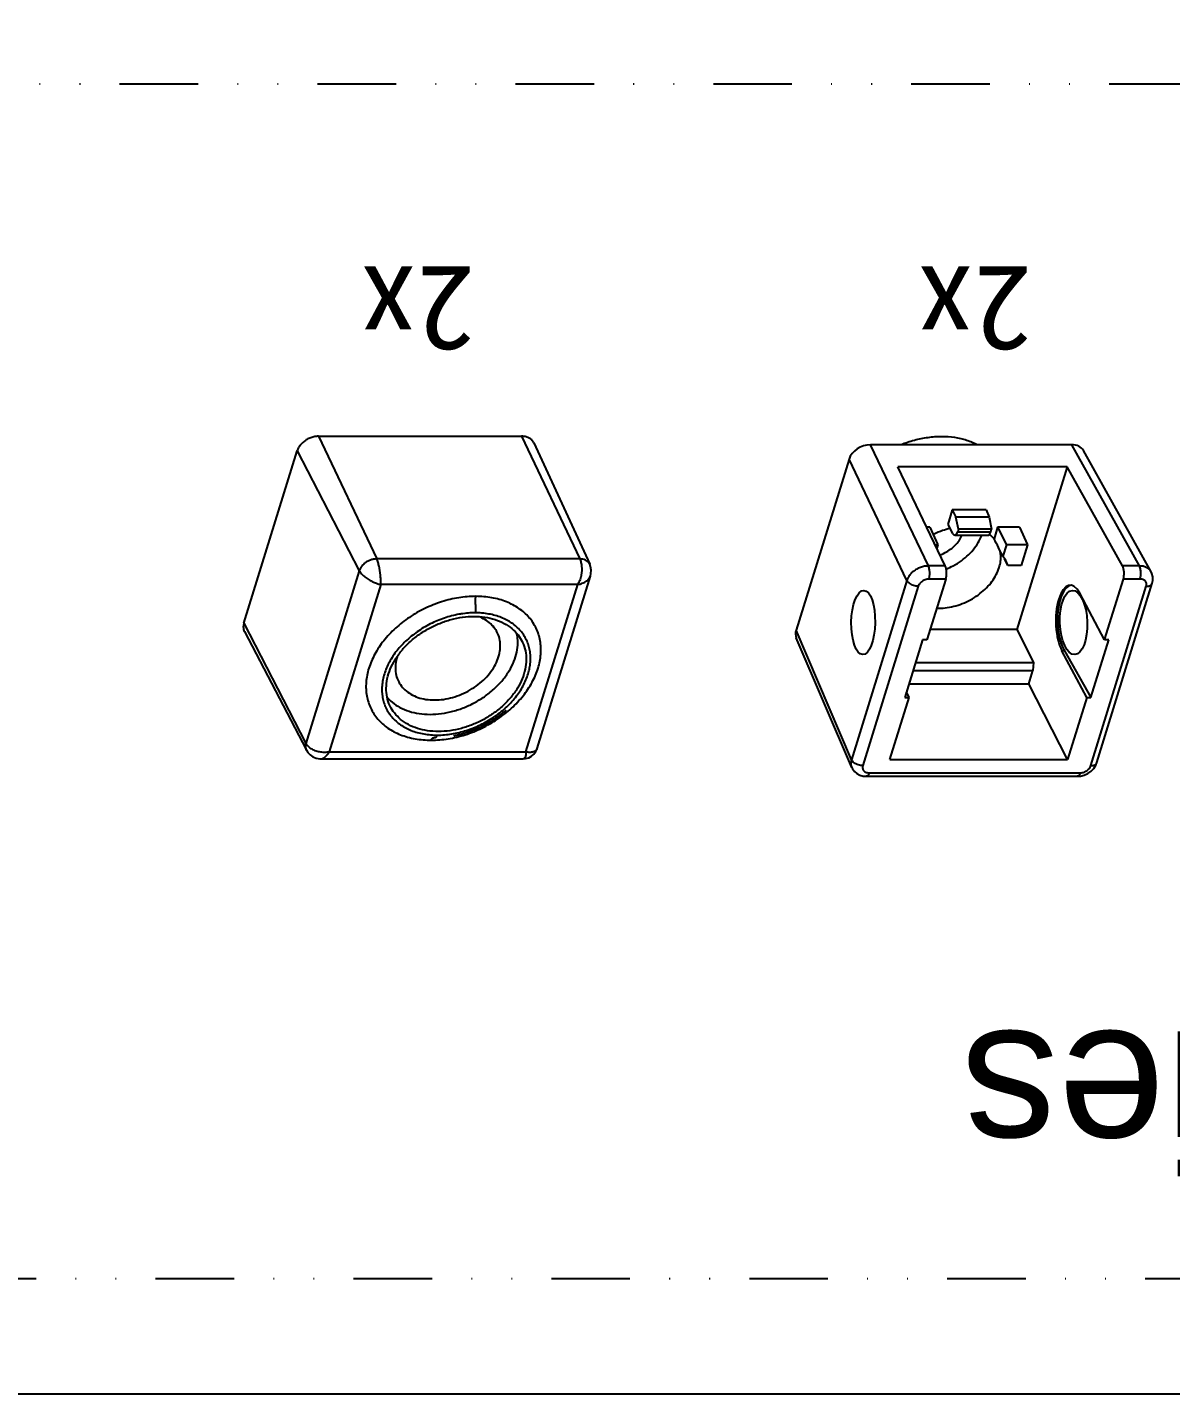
# Model space of a CAD drawing. Header units: millimetres. Extents: x 14343 to 15285, y -9166 to -7819.
# Drawn here: x 14974.2 to 15122.1, y -9166.3 to -8989.5 of the extents above; entities that cross this region are included whole.
import ezdxf
from ezdxf.enums import TextEntityAlignment as Align

# ---------------------------------------------------------------- set-up
doc = ezdxf.new("R2010")
doc.units = ezdxf.units.MM
doc.linetypes.add('DIVIDE', pattern=[31.75, 12.7, -6.35, 0, -6.35, 0, -6.35])
doc.layers.add('dim', color=3, linetype='Continuous', lineweight=9)
doc.layers.add('text', color=212, linetype='Continuous', lineweight=20)
doc.styles.add('zeng', font='SIMHEI.TTF')
doc.styles.add('宋体', font='SimSun.ttf')

# ---------------------------------------------------------------- blocks, each defined once
blk = doc.blocks.new('u9')
at = {"color": 7, "linetype": 'Continuous'}
for p, q in [((-269.139, 593.189), (-296.437, 593.189)), ((-268.776, 593.638), (-296.074, 593.638)), ((-266.892, 592.481), (-259.727, 575.726)), ((-298.591, 591.871), (-305.765, 568.655)), ((-297.818, 592.259), (-304.992, 569.043)), ((-297.287, 583.442), (-294.807, 591.471)), ((-294.807, 591.471), (-289.788, 581.659)), ((-271.831, 591.471), (-294.807, 591.471)), ((-275.507, 569.043), (-268.332, 592.259)), ((-271.831, 591.471), (-274.312, 583.442)), ((-274.041, 568.285), (-266.866, 591.501)), ((-266.866, 591.501), (-259.698, 574.738)), ((-198.236, 591.381), (-224.379, 591.381)), ((-226.209, 590.023), (-233.095, 567.74)), ((-224.761, 590.482), (-231.452, 568.831)), ((-199.303, 590.482), (-224.761, 590.482)), ((-205.994, 568.831), (-199.303, 590.482)), ((-203.199, 567.038), (-196.297, 589.372)), ((-188.342, 574.913), (-196.354, 590.25)), ((-188.273, 573.839), (-196.297, 589.372)), ((-219.398, 586.973), (-219.489, 586.925)), ((-219.305, 587.022), (-219.398, 586.973)), ((-219.21, 587.07), (-219.305, 587.022)), ((-219.114, 587.118), (-219.21, 587.07)), ((-219.016, 587.166), (-219.114, 587.118)), ((-218.916, 587.215), (-219.016, 587.166)), ((-218.814, 587.263), (-218.916, 587.215)), ((-218.71, 587.311), (-218.814, 587.263)), ((-218.604, 587.359), (-218.71, 587.311)), ((-218.497, 587.407), (-218.604, 587.359)), ((-218.387, 587.455), (-218.497, 587.407)), ((-218.275, 587.503), (-218.387, 587.455)), ((-218.187, 587.54), (-218.275, 587.503)), ((-218.102, 587.574), (-218.187, 587.54)), ((-218.02, 587.608), (-218.102, 587.574)), ((-217.939, 587.64), (-218.02, 587.608)), ((-217.862, 587.67), (-217.939, 587.64)), ((-217.786, 587.699), (-217.862, 587.67)), ((-217.711, 587.727), (-217.786, 587.699)), ((-217.639, 587.754), (-217.711, 587.727)), ((-217.567, 587.78), (-217.639, 587.754)), ((-217.497, 587.806), (-217.567, 587.78)), ((-217.428, 587.83), (-217.497, 587.806)), ((-217.36, 587.854), (-217.428, 587.83)), ((-217.292, 587.877), (-217.36, 587.854)), ((-217.226, 587.9), (-217.292, 587.877)), ((-217.16, 587.922), (-217.226, 587.9)), ((-217.096, 587.943), (-217.16, 587.922)), ((-217.032, 587.963), (-217.096, 587.943)), ((-216.969, 587.983), (-217.032, 587.963)), ((-216.907, 588.003), (-216.969, 587.983)), ((-216.846, 588.021), (-216.907, 588.003)), ((-216.756, 588.048), (-216.846, 588.021)), ((-216.668, 588.074), (-216.756, 588.048)), ((-216.582, 588.099), (-216.668, 588.074)), ((-216.497, 588.123), (-216.582, 588.099)), ((-216.414, 588.146), (-216.497, 588.123)), ((-216.332, 588.168), (-216.414, 588.146)), ((-216.252, 588.189), (-216.332, 588.168)), ((-216.173, 588.209), (-216.252, 588.189)), ((-216.095, 588.229), (-216.173, 588.209)), ((-216.019, 588.247), (-216.095, 588.229)), ((-215.945, 588.265), (-216.019, 588.247)), ((-215.872, 588.282), (-215.945, 588.265)), ((-215.801, 588.298), (-215.872, 588.282)), ((-215.731, 588.314), (-215.801, 588.298)), ((-215.663, 588.328), (-215.731, 588.314)), ((-215.598, 588.342), (-215.663, 588.328)), ((-215.513, 588.36), (-215.598, 588.342)), ((-215.437, 588.375), (-215.513, 588.36)), ((-215.437, 588.375), (-215.403, 588.382)), ((-222.048, 585.2), (-222.098, 585.158)), ((-221.993, 585.246), (-222.048, 585.2)), ((-221.935, 585.294), (-221.993, 585.246)), ((-221.872, 585.346), (-221.935, 585.294)), ((-221.806, 585.399), (-221.872, 585.346)), ((-221.738, 585.454), (-221.806, 585.399)), ((-221.667, 585.51), (-221.738, 585.454)), ((-221.594, 585.567), (-221.667, 585.51)), ((-221.519, 585.624), (-221.594, 585.567)), ((-221.468, 585.663), (-221.519, 585.624)), ((-221.416, 585.702), (-221.468, 585.663)), ((-221.364, 585.741), (-221.416, 585.702)), ((-221.31, 585.781), (-221.364, 585.741)), ((-221.255, 585.821), (-221.31, 585.781)), ((-221.199, 585.862), (-221.255, 585.821)), ((-221.141, 585.903), (-221.199, 585.862)), ((-221.083, 585.945), (-221.141, 585.903)), ((-221.023, 585.987), (-221.083, 585.945)), ((-220.961, 586.03), (-221.023, 585.987)), ((-220.898, 586.073), (-220.961, 586.03)), ((-220.834, 586.117), (-220.898, 586.073)), ((-220.767, 586.162), (-220.834, 586.117)), ((-220.698, 586.207), (-220.767, 586.162)), ((-220.628, 586.254), (-220.698, 586.207)), ((-220.555, 586.301), (-220.628, 586.254)), ((-220.481, 586.348), (-220.555, 586.301)), ((-220.406, 586.396), (-220.481, 586.348)), ((-220.329, 586.444), (-220.406, 586.396)), ((-220.25, 586.492), (-220.329, 586.444)), ((-220.17, 586.54), (-220.25, 586.492)), ((-220.09, 586.588), (-220.17, 586.54)), ((-220.008, 586.636), (-220.09, 586.588)), ((-219.925, 586.684), (-220.008, 586.636)), ((-219.84, 586.732), (-219.925, 586.684)), ((-219.754, 586.781), (-219.84, 586.732)), ((-219.667, 586.829), (-219.754, 586.781)), ((-219.579, 586.877), (-219.667, 586.829)), ((-219.489, 586.925), (-219.579, 586.877)), ((-297.836, 583.442), (-300.137, 575.998)), ((-294.394, 577.387), (-297.836, 583.442)), ((-297.287, 583.442), (-297.836, 583.442)), ((-297.287, 583.442), (-294.081, 577.387)), ((-276.064, 575.998), (-273.763, 583.442)), ((-273.763, 583.442), (-274.312, 583.442)), ((-274.312, 583.442), (-273.986, 582.721)), ((-222.159, 585.106), (-222.216, 585.056)), ((-222.098, 585.158), (-222.159, 585.106)), ((-289.788, 581.659), (-290.318, 579.945)), ((-274.314, 581.659), (-289.788, 581.659)), ((-290.395, 578.895), (-290.318, 579.945)), ((-274.844, 579.945), (-290.318, 579.945)), ((-288.247, 574.623), (-290.395, 578.895)), ((-275.168, 578.895), (-290.395, 578.895)), ((-294.394, 577.387), (-294.081, 577.387)), ((-299.588, 575.998), (-302.025, 568.112)), ((-300.137, 575.998), (-299.588, 575.998)), ((-299.588, 575.998), (-296.381, 569.942)), ((-294.747, 553.589), (-288.247, 574.623)), ((-288.247, 574.623), (-277.037, 574.623)), ((-279.049, 568.112), (-276.612, 575.998)), ((-276.612, 575.998), (-276.064, 575.998)), ((-266.542, 552.593), (-259.698, 574.738)), ((-188.273, 573.839), (-195.174, 551.504)), ((-304.186, 568.112), (-302.025, 568.112)), ((-279.049, 568.112), (-276.888, 568.112)), ((-274.041, 568.285), (-266.542, 552.593)), ((-233.095, 567.74), (-233.095, 567.739)), ((-231.452, 568.831), (-205.994, 568.831)), ((-305.625, 567.173), (-296.87, 551.489)), ((-304.101, 566.424), (-295.343, 550.733)), ((-304.101, 566.424), (-301.911, 566.424)), ((-301.911, 566.424), (-294.747, 553.589)), ((-289.624, 563.673), (-288.791, 566.367)), ((-288.791, 566.367), (-287.094, 566.367)), ((-287.094, 566.367), (-286.897, 565.874)), ((-278.994, 566.424), (-276.803, 566.424)), ((-278.994, 566.424), (-272.86, 553.589)), ((-276.803, 566.424), (-269.304, 550.733)), ((-225.771, 550.486), (-232.999, 566.207)), ((-195.174, 551.504), (-203.199, 567.038)), ((-286.894, 563.673), (-286.433, 565.162)), ((-278.025, 563.673), (-277.889, 564.112)), ((-224.199, 549.643), (-231.717, 565.519)), ((-231.717, 565.519), (-205.455, 565.519)), ((-197.938, 549.643), (-205.455, 565.519)), ((-288.609, 561.408), (-289.624, 563.673)), ((-289.624, 563.673), (-286.894, 563.673)), ((-285.764, 561.408), (-286.894, 563.673)), ((-285.764, 561.408), (-285.304, 562.897)), ((-280.232, 562.449), (-284.524, 562.449)), ((-277.679, 563.673), (-278.025, 563.673)), ((-277.01, 561.408), (-278.025, 563.673)), ((-288.609, 561.408), (-285.764, 561.408)), ((-284.879, 561.999), (-284.986, 561.653)), ((-284.986, 561.653), (-280.708, 561.653)), ((-284.689, 560.119), (-284.986, 561.653)), ((-280.601, 561.999), (-284.879, 561.999)), ((-280.708, 561.653), (-280.601, 561.999)), ((-280.708, 561.653), (-280.36, 560.119)), ((-279.314, 561.036), (-279.939, 562.204)), ((-279.889, 559.175), (-279.314, 561.036)), ((-277.01, 561.408), (-276.597, 561.408)), ((-284.689, 560.119), (-280.36, 560.119)), ((-284.266, 559.175), (-284.689, 560.119)), ((-284.266, 559.175), (-279.889, 559.175)), ((-279.889, 559.175), (-280.36, 560.119)), ((-294.747, 553.589), (-272.86, 553.589)), ((-295.343, 550.733), (-269.304, 550.733)), ((-197.938, 549.643), (-224.199, 549.643))]:
    blk.add_line(p, q, dxfattribs=at)
at = {"color": 2, "linetype": 'DIVIDE', "ltscale": 0.8}
blk.add_lwpolyline([(-444.912, 531.529), (-444.912, 631.174, -0.4142136), (-417.412, 658.674), (-44.2, 658.674, -0.4142136), (-16.7, 631.174), (-16.7, 531.529, -0.4142136), (-44.2, 504.029), (-417.412, 504.029, -0.4142136)], format="xyb", close=True, dxfattribs=at)
at = {"color": 7, "linetype": 'Continuous'}
for points in [[(-296.074, 593.638), (-296.469, 593.608), (-296.961, 593.483), (-297.427, 593.269), (-297.844, 592.975), (-298.192, 592.616), (-298.453, 592.21), (-298.591, 591.871)], [(-266.891, 592.48), (-266.987, 592.671), (-267.236, 593.008), (-267.562, 593.285), (-267.951, 593.488), (-268.391, 593.607), (-268.776, 593.638)], [(-224.379, 591.381), (-224.707, 591.353), (-225.108, 591.236), (-225.475, 591.034), (-225.79, 590.757), (-226.039, 590.414), (-226.209, 590.023)], [(-196.354, 590.25), (-196.546, 590.552), (-196.851, 590.875), (-197.21, 591.122), (-197.631, 591.295), (-198.098, 591.377), (-198.236, 591.381)], [(-305.765, 568.655), (-305.842, 568.29), (-305.84, 567.828), (-305.728, 567.393), (-305.623, 567.171)], [(-233.095, 567.74), (-233.17, 567.406), (-233.188, 566.95), (-233.111, 566.508), (-232.999, 566.207)]]:
    blk.add_lwpolyline(points, dxfattribs=at)
blk.add_arc((-225.608, 589.838), 0.628, 154.94279, 162.88639, dxfattribs=at)
for centre, major_axis, ratio in [((-295.586, 573.738), (-0.153, 4.157), 0.4267602), ((-268.38, 573.738), (0.072, 4.158), 0.3704289)]:
    blk.add_ellipse(centre, major_axis=major_axis, ratio=ratio, dxfattribs=at)
for centre, major_axis, ratio, start_param, end_param in [((-295.231, 573.665), (-0.085, 4.752), 0.4082012, 2.4634525, 5.6050451), ((-295.544, 573.665), (-0.174, 4.751), 0.4267602, 3.176707, 5.5967298), ((-261.888, 574.737), (2.134, 1.048), 0.7210321, -0.5973408, -0.0378696), ((-301.634, 567.374), (-0.021, 1.188), 0.4082012, 0.8926561, 2.4896324), ((-278.715, 567.374), (0.021, 1.188), 0.3704289, 0.9064371, 2.5034134), ((-225.798, 456.621), (-119.135, 234.058), 0.0210062, 1.0721109, 1.0762764), ((-196.732, 397.391), (-123.602, 239.387), 0.0143318, 7.0700452, 7.0832225), ((-284.536, 561.261), (0.014, 1.188), 0.3767808, 0.0044239, 0.9043885), ((-280.22, 561.261), (-0.014, 1.188), 0.4019641, 5.6250509, 7.178394), ((-268.731, 552.595), (2.133, 1.046), 0.7219517, -2.1673387, -0.5972276), ((-294.767, 552.595), (2.134, 1.048), 0.7210321, -3.1035509, -2.1688223)]:
    blk.add_ellipse(centre, major_axis=major_axis, ratio=ratio, start_param=start_param, end_param=end_param, dxfattribs=at)
for points, start_tangent, end_tangent in [([(-296.437, 593.189), (-296.687, 593.166), (-296.939, 593.097), (-297.181, 592.986), (-297.4, 592.839), (-297.585, 592.662), (-297.727, 592.465), (-297.818, 592.259)], (-1, -0.0001914), (-0.2954819, -0.9553483)), ([(-296.437, 593.189), (-296.348, 593.408), (-296.241, 593.559), (-296.121, 593.632), (-296.074, 593.638)], (0.2952472, 0.9554209), (0.9999298, -0.0118484)), ([(-269.139, 593.189), (-269.05, 593.408), (-268.942, 593.559), (-268.823, 593.632), (-268.776, 593.638)], (0.2952474, 0.9554208), (0.9999298, -0.0118496)), ([(-268.332, 592.259), (-268.296, 592.465), (-268.316, 592.662), (-268.391, 592.839), (-268.519, 592.986), (-268.693, 593.097), (-268.903, 593.166), (-269.139, 593.189)], (0.2950166, 0.9554921), (-1, 0.0001946)), ([(-266.866, 591.501), (-266.792, 591.911), (-266.831, 592.302), (-266.891, 592.48)], (0.3020779, 0.9532833), (-0.3923202, 0.9198287)), ([(-297.818, 592.259), (-298.093, 592.233), (-298.323, 592.157), (-298.492, 592.036), (-298.588, 591.878), (-298.591, 591.871)], (-1, 0), (-0.2945921, -0.9556231)), ([(-268.332, 592.259), (-268.032, 592.233), (-267.727, 592.157), (-267.439, 592.036), (-267.188, 591.878), (-266.993, 591.696), (-266.866, 591.501)], (1, 0.0000001), (0.4118252, -0.9112629)), ([(-226.178, 590.104), (-226.116, 590.208), (-226.005, 590.326), (-225.862, 590.421), (-225.689, 590.491), (-225.488, 590.533), (-225.264, 590.547), (-225.02, 590.53), (-224.761, 590.482)], (0.4236264, 0.905837), (0.9709343, -0.2393461)), ([(-224.761, 590.482), (-224.752, 590.711), (-224.724, 590.911), (-224.679, 591.078), (-224.62, 591.211), (-224.548, 591.306), (-224.465, 591.363), (-224.379, 591.381)], (-0.0077106, 0.9999703), (0.9999926, 0.0038416)), ([(-198.236, 591.381), (-198.376, 591.363), (-198.528, 591.306), (-198.683, 591.211), (-198.84, 591.078), (-198.996, 590.911), (-199.151, 590.711), (-199.303, 590.482)], (-0.9999998, -0.0006554), (-0.5305684, -0.8476421)), ([(-199.303, 590.482), (-198.994, 590.53), (-198.681, 590.547), (-198.368, 590.533), (-198.059, 590.491), (-197.761, 590.421), (-197.477, 590.326), (-197.211, 590.208), (-196.969, 590.07), (-196.753, 589.914), (-196.567, 589.743), (-196.415, 589.561), (-196.297, 589.372)], (0.977886, 0.2091385), (0.4589459, -0.8884642)), ([(-212.502, 588.962), (-214.692, 588.783), (-215.802, 588.561), (-216.908, 588.254), (-217.999, 587.863), (-219.065, 587.394), (-220.096, 586.85), (-221.081, 586.237), (-222.877, 584.826), (-223.672, 584.043), (-224.386, 583.218), (-225.548, 581.472), (-225.985, 580.568), (-226.32, 579.656), (-226.549, 578.744), (-226.67, 577.841), (-226.683, 576.955), (-226.587, 576.095), (-226.383, 575.27), (-226.073, 574.487), (-225.66, 573.753), (-225.148, 573.076), (-224.542, 572.463), (-223.847, 571.919), (-223.071, 571.45), (-222.222, 571.059), (-221.306, 570.752), (-220.333, 570.53), (-218.253, 570.35)], (-1, 0), (1, 0)), ([(-218.253, 570.35), (-216.063, 570.53), (-214.953, 570.752), (-213.847, 571.059), (-212.756, 571.45), (-211.69, 571.919), (-210.659, 572.463), (-209.674, 573.076), (-207.878, 574.487), (-207.083, 575.27), (-206.369, 576.095), (-205.207, 577.841), (-204.77, 578.744), (-204.435, 579.656), (-204.207, 580.568), (-204.085, 581.472), (-204.072, 582.358), (-204.168, 583.218), (-204.372, 584.043), (-204.682, 584.826), (-205.095, 585.56), (-205.607, 586.237), (-206.213, 586.85), (-206.908, 587.394), (-207.684, 587.863), (-208.533, 588.254), (-209.449, 588.561), (-210.423, 588.783), (-212.502, 588.962)], (1, 0), (-1, 0)), ([(-212.502, 588.962), (-212.537, 588.869), (-212.578, 588.796), (-212.624, 588.742), (-212.674, 588.702), (-212.755, 588.664), (-212.841, 588.643), (-212.928, 588.629), (-213.014, 588.611), (-213.097, 588.58), (-213.173, 588.525), (-213.24, 588.437), (-213.296, 588.305)], (-0.2952474, -0.9554208), (-0.2952474, -0.9554208)), ([(-196.297, 589.372), (-196.237, 589.71), (-196.27, 590.032), (-196.354, 590.25)], (0.2952326, 0.9554254), (-0.4623561, 0.8866943)), ([(-213.296, 588.305), (-215.157, 588.152), (-217.041, 587.703), (-218.875, 586.971), (-220.588, 585.988), (-222.115, 584.789), (-222.79, 584.123), (-223.397, 583.422), (-224.385, 581.938), (-224.756, 581.17), (-225.041, 580.395), (-225.235, 579.62), (-225.338, 578.852), (-225.35, 578.099), (-225.268, 577.368), (-225.095, 576.666), (-224.831, 576.001), (-224.48, 575.377), (-224.045, 574.802), (-223.53, 574.281), (-222.939, 573.818), (-222.28, 573.419), (-221.558, 573.087), (-220.779, 572.826), (-219.952, 572.637), (-218.184, 572.485)], (-1, 0), (1, 0)), ([(-224.272, 576.208), (-224.327, 576.323), (-224.681, 577.404), (-224.791, 578.567), (-224.654, 579.78), (-224.274, 581.01), (-223.661, 582.222), (-222.832, 583.385), (-221.81, 584.467), (-220.622, 585.437), (-219.301, 586.27), (-217.883, 586.942), (-216.406, 587.436), (-214.912, 587.738), (-213.439, 587.84)], (-0.4406582, 0.897675), (1, 0)), ([(-216.385, 572.628), (-216.323, 572.637), (-214.439, 573.087), (-212.605, 573.818), (-210.892, 574.802), (-209.365, 576.001), (-208.69, 576.666), (-208.082, 577.368), (-207.095, 578.852), (-206.724, 579.62), (-206.439, 580.395), (-206.245, 581.17), (-206.142, 581.938), (-206.13, 582.691), (-206.212, 583.422), (-206.385, 584.123), (-206.649, 584.789), (-207, 585.413), (-207.435, 585.988), (-207.95, 586.509), (-208.541, 586.971), (-209.2, 587.371), (-209.922, 587.703), (-210.701, 587.964), (-211.528, 588.152), (-213.296, 588.305)], (0.9881041, 0.1537865), (-1, 0)), ([(-213.439, 587.84), (-212.03, 587.738), (-210.722, 587.436), (-209.55, 586.942), (-208.548, 586.27), (-207.741, 585.437), (-207.208, 584.581)], (1, 0), (0.4406582, -0.897675)), ([(-212.352, 585.624), (-213.824, 585.523), (-215.319, 585.221), (-216.796, 584.727), (-218.214, 584.054), (-219.535, 583.222), (-220.723, 582.251), (-221.745, 581.17), (-222.574, 580.007), (-223.187, 578.794), (-223.567, 577.565), (-223.703, 576.352), (-223.596, 575.204)], (-1, 0), (0.1996037, -0.9798767)), ([(-206.784, 583.382), (-207.461, 584.054), (-208.463, 584.727), (-209.634, 585.221), (-210.943, 585.523), (-212.352, 585.624)], (-0.6431964, 0.7657012), (-1, 0)), ([(-212.927, 583.763), (-214.094, 583.678), (-215.277, 583.426), (-216.441, 583.015), (-217.551, 582.457), (-218.573, 581.769), (-219.476, 580.971), (-220.232, 580.089), (-220.819, 579.149), (-221.218, 578.179), (-221.418, 577.21), (-221.412, 576.27), (-221.201, 575.388), (-221.052, 575.039)], (-1, 0), (0.440615, -0.8976962)), ([(-207.208, 584.581), (-207.153, 584.467), (-206.799, 583.385), (-206.689, 582.222), (-206.826, 581.01), (-207.206, 579.78), (-207.819, 578.567), (-208.648, 577.404), (-209.67, 576.323), (-210.858, 575.353), (-212.179, 574.52), (-213.597, 573.847), (-215.074, 573.354), (-216.568, 573.052), (-218.041, 572.95)], (0.4406582, -0.897675), (-1, 0)), ([(-208.254, 581.319), (-208.514, 581.769), (-209.111, 582.457), (-209.876, 583.015), (-210.786, 583.426), (-211.813, 583.678), (-212.927, 583.763)], (-0.440615, 0.8976962), (-1, 0)), ([(-208.083, 578.194), (-207.888, 579.149), (-207.893, 580.089), (-208.104, 580.971), (-208.254, 581.319)], (0.2924576, 0.9562785), (-0.440615, 0.8976962)), ([(-218.041, 572.95), (-219.45, 573.052), (-220.758, 573.354), (-221.93, 573.847), (-222.932, 574.52), (-223.738, 575.353), (-224.272, 576.208)], (-1, 0), (-0.4406582, 0.897675)), ([(-221.052, 575.039), (-220.791, 574.59), (-220.195, 573.902), (-219.43, 573.344), (-218.661, 572.983)], (0.440615, -0.8976962), (0.9369631, -0.3494284)), ([(-188.273, 573.839), (-188.199, 574.253), (-188.24, 574.646), (-188.342, 574.913)], (0.2952474, 0.9554208), (-0.4625719, 0.8865818)), ([(-277.889, 571.879), (-278.15, 571.884), (-279.25, 571.804), (-280.365, 571.567), (-281.463, 571.179), (-282.51, 570.653), (-283.473, 570.004), (-284.324, 569.252), (-285.037, 568.42), (-285.59, 567.534), (-285.967, 566.62)], (-0.9993366, 0.0364193), (-0.2952474, -0.9554208)), ([(-218.253, 570.35), (-218.208, 570.58), (-218.194, 570.841), (-218.198, 571.052), (-218.209, 571.27), (-218.237, 571.711), (-218.243, 571.925), (-218.24, 572.128), (-218.222, 572.316), (-218.184, 572.485)], (0.2952474, 0.9554208), (0.2952474, 0.9554208)), ([(-218.184, 572.485), (-216.385, 572.628)], (1, 0), (0.9881041, 0.1537865)), ([(-304.992, 569.043), (-305.267, 569.017), (-305.498, 568.94), (-305.667, 568.819), (-305.763, 568.662), (-305.765, 568.655)], (-1, -0.0000001), (-0.2941804, -0.9557499)), ([(-304.992, 569.043), (-305.029, 568.836), (-305.009, 568.639), (-304.933, 568.463), (-304.805, 568.315), (-304.632, 568.204), (-304.422, 568.136), (-304.186, 568.112)], (-0.2950166, -0.9554921), (1, -0.0001946)), ([(-304.186, 568.112), (-304.249, 567.842), (-304.282, 567.538), (-304.283, 567.223), (-304.251, 566.918), (-304.189, 566.645), (-304.102, 566.424)], (-0.2952474, -0.9554208), (0.4599681, -0.8879354)), ([(-276.888, 568.112), (-276.951, 567.842), (-276.984, 567.538), (-276.984, 567.223), (-276.953, 566.918), (-276.891, 566.645), (-276.803, 566.424)], (-0.2952472, -0.9554209), (0.459968, -0.8879355)), ([(-276.888, 568.112), (-276.638, 568.136), (-276.385, 568.204), (-276.143, 568.315), (-275.924, 568.463), (-275.739, 568.639), (-275.598, 568.836), (-275.507, 569.043)], (1, 0.0001914), (0.2954819, 0.9553483)), ([(-276.803, 566.424), (-276.3, 566.467), (-275.794, 566.602), (-275.31, 566.823), (-274.873, 567.117), (-274.504, 567.471), (-274.222, 567.867), (-274.041, 568.285)], (0.9999646, -0.0084103), (0.288451, 0.9574947)), ([(-275.507, 569.043), (-275.206, 569.017), (-274.901, 568.94), (-274.613, 568.819), (-274.363, 568.662), (-274.167, 568.48), (-274.041, 568.285)], (1, 0), (0.4118253, -0.9112628)), ([(-231.452, 568.831), (-231.748, 568.758), (-232.025, 568.667), (-232.279, 568.558), (-232.505, 568.433), (-232.7, 568.292), (-232.862, 568.138), (-232.988, 567.972), (-233.076, 567.796), (-233.095, 567.74)], (-0.9778399, -0.2093541), (-0.2961066, -0.9551549)), ([(-231.716, 565.519), (-231.802, 565.729), (-231.872, 565.967), (-231.924, 566.227), (-231.958, 566.506), (-231.971, 566.799), (-231.963, 567.101), (-231.933, 567.407), (-231.881, 567.713), (-231.807, 568.013), (-231.71, 568.303), (-231.592, 568.577), (-231.452, 568.831)], (-0.4280213, 0.9037686), (0.5304278, 0.8477301)), ([(-203.199, 567.038), (-203.315, 567.23), (-203.465, 567.422), (-203.645, 567.612), (-203.852, 567.796), (-204.083, 567.972), (-204.333, 568.138), (-204.599, 568.292), (-204.876, 568.433), (-205.158, 568.558), (-205.442, 568.667), (-205.723, 568.758), (-205.994, 568.831)], (-0.4589576, 0.8884582), (-0.9708968, 0.2394982)), ([(-205.994, 568.831), (-205.991, 568.577), (-205.983, 568.303), (-205.967, 568.013), (-205.945, 567.713), (-205.913, 567.407), (-205.873, 567.101), (-205.825, 566.799), (-205.767, 566.506), (-205.701, 566.227), (-205.627, 565.967), (-205.545, 565.729), (-205.455, 565.519)], (0.0078375, -0.9999693), (0.4279502, -0.9038023)), ([(-305.623, 567.171), (-305.591, 567.117), (-305.336, 566.823), (-304.991, 566.602), (-304.572, 566.467), (-304.101, 566.424)], (0.4881989, -0.8727324), (0.9999635, 0.0085406)), ([(-286.897, 565.874), (-286.824, 565.733), (-286.433, 565.162)], (0.4404946, -0.8977553), (0.6415388, -0.7670906)), ([(-285.967, 566.62), (-286.147, 565.785), (-286.165, 564.972), (-286.079, 564.414)], (-0.2952474, -0.9554208), (0.2271886, -0.9738508)), ([(-279.112, 566.821), (-280.035, 566.39), (-281.081, 565.736), (-282.009, 564.96), (-282.787, 564.091), (-283.388, 563.156), (-283.702, 562.456)], (-0.9278245, -0.3730171), (-0.3459924, -0.9382373)), ([(-232.999, 566.207), (-232.937, 566.091), (-232.728, 565.85), (-232.445, 565.669), (-232.102, 565.557), (-231.716, 565.519)], (0.4174631, -0.9086939), (1, -0.0000398)), ([(-205.455, 565.519), (-205.046, 565.557), (-204.633, 565.669), (-204.239, 565.85), (-203.882, 566.091), (-203.58, 566.379), (-203.348, 566.7), (-203.199, 567.038)], (1, 0.0000178), (0.2952803, 0.9554107)), ([(-278.306, 564.987), (-278.595, 564.873), (-279.33, 564.492), (-279.988, 564.011), (-280.543, 563.45), (-280.969, 562.833), (-281.151, 562.456)], (-0.9408321, -0.338873), (-0.3799316, -0.9250146)), ([(-285.304, 562.897), (-284.707, 562.342)], (0.6550387, -0.7555953), (0.7991563, -0.6011232)), ([(-279.6, 561.567), (-278.635, 561.848), (-277.559, 562.307), (-277.44, 562.368)], (0.9743457, 0.2250564), (0.8868353, 0.4620857)), ([(-273.282, 550.707), (-274.117, 550.4), (-275.887, 549.926), (-277.655, 549.686), (-279.372, 549.686), (-280.991, 549.926), (-282.468, 550.4), (-283.104, 550.702)], (-0.9284721, -0.3714021), (-0.8837574, 0.4679454)), ([(-225.77, 550.486), (-225.694, 550.344), (-225.438, 550.049), (-225.092, 549.828), (-224.672, 549.69), (-224.199, 549.643)], (0.4175539, -0.9086522), (1, 0)), ([(-197.938, 549.643), (-197.437, 549.69), (-196.931, 549.828), (-196.448, 550.049), (-196.01, 550.344), (-195.641, 550.697), (-195.357, 551.09), (-195.174, 551.504)], (1, 0), (0.2952474, 0.9554208))]:
    blk.add_spline(points, degree=3, dxfattribs=dict(at, start_tangent=start_tangent, end_tangent=end_tangent))
at = {"layer": 'Defpoints', "color": 2}
blk.add_lwpolyline([(0, 673.52), (-470.981, 673.52), (-470.981, 0), (0, 0)], close=True, dxfattribs=at)
at = {"layer": 'dim', "color": 74, "insert": (-348.19, 635.429), "char_height": 17.82, "attachment_point": 5, "style": '宋体'}
blk.add_mtext('{\\fArial|b0|i0|c0|p32;\\C7;Accessories}', dxfattribs=at)
at = {"layer": 'text', "style": 'zeng'}
for p in [(-282.733, 533.143), (-210.684, 533.143)]:
    blk.add_text('2x', height=11, dxfattribs=at).set_placement(p, align=Align.MIDDLE)

msp = doc.modelspace()

# ---------------------------------------------------------------- block references
at = {"rotation": 180}
msp.add_blockref('u9', (14813.95, -8492.81), dxfattribs=at)

doc.saveas('drawing.dxf')
